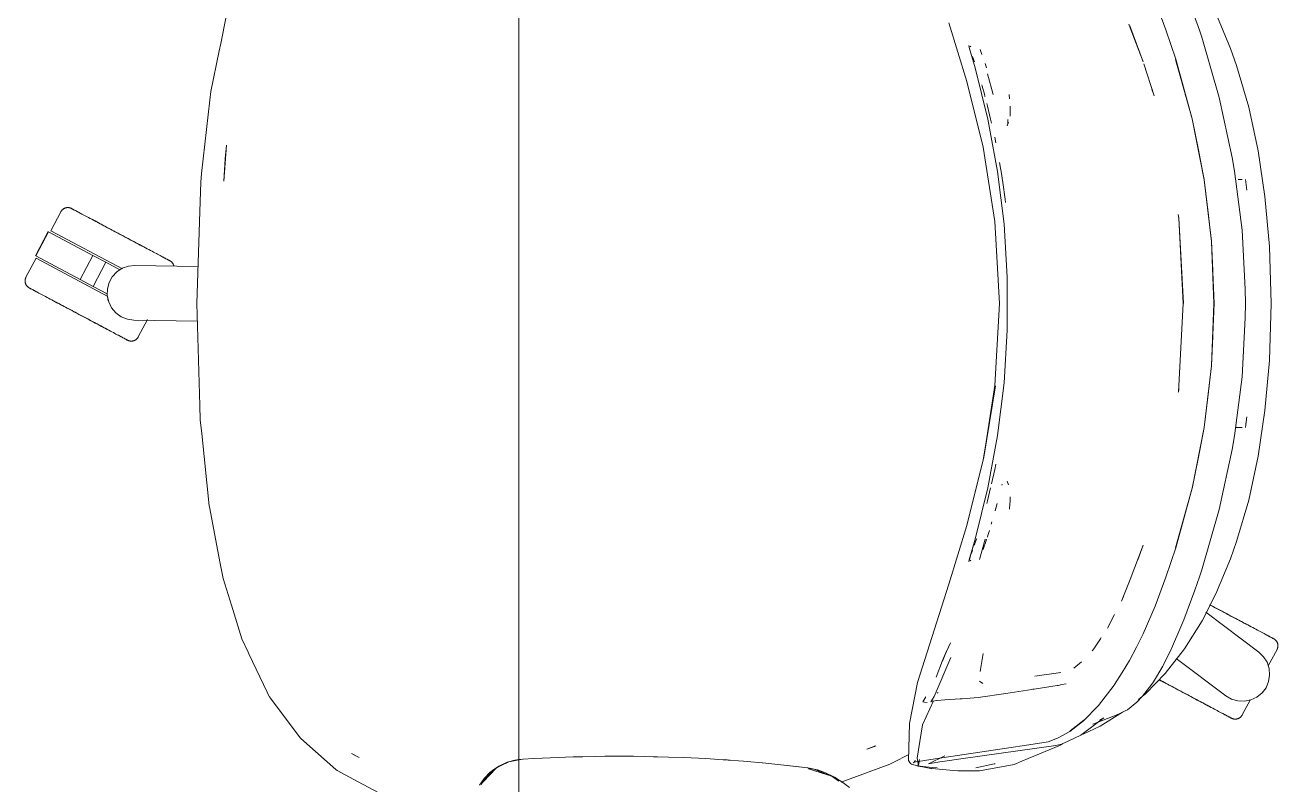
# Model space of a CAD drawing. Header units: millimetres. Extents: x 155927 to 295199, y -4084 to 97293.
# Drawn here: x 223441 to 224081, y 10181 to 10570 of the extents above; entities that cross this region are included whole.
import ezdxf

# ---------------------------------------------------------------- set-up
doc = ezdxf.new("R2010")
doc.units = ezdxf.units.MM
doc.header["$MEASUREMENT"] = 0
doc.layers.add('G-IMPT', color=8, linetype='CONTINUOUS', lineweight=9)
doc.layers.add('I-FURN', color=8, linetype='CONTINUOUS', lineweight=9)

msp = doc.modelspace()

# ---------------------------------------------------------------- linework, layer by layer
at = {"layer": 'G-IMPT'}
for p, q in [((224018.14, 10581.89), (224023.6, 10567.01)), ((223540.53, 10560.12), (223543.4, 10573.94)), ((224038.31, 10573.9), (224040.71, 10566.96)), ((224056.7, 10557.61), (224049.18, 10575.58)), ((223912.71, 10570.7), (223921.89, 10540.72)), ((224005.3, 10568.2), (224004.64, 10569.93)), ((224012.01, 10550.75), (224005.19, 10569.16)), ((224012.01, 10550.75), (224005.3, 10568.2)), ((224028.61, 10552.09), (224023.6, 10567.01)), ((224041.91, 10563.36), (224040.71, 10566.96)), ((223539.77, 10556.44), (223540.53, 10560.12)), ((223922.94, 10559.13), (223922.85, 10558.89)), ((223922.85, 10558.89), (223922.91, 10558.67)), ((224050.85, 10532.53), (224041.91, 10563.36)), ((223539.77, 10556.44), (223535.42, 10535.49)), ((223922.91, 10558.67), (223922.98, 10558.37)), ((223922.98, 10558.37), (223923.05, 10558.1)), ((223926.12, 10547.67), (223923.05, 10558.1)), ((223923.94, 10558.36), (223923.33, 10558.74)), ((223923.94, 10558.36), (223923.73, 10558.5)), ((223924.96, 10552.87), (223924.72, 10553.53)), ((223924.96, 10552.87), (223925.71, 10550.77)), ((223929.25, 10555.42), (223928.64, 10557.08)), ((223929.25, 10555.42), (223929.62, 10554.41)), ((224059.77, 10548.87), (224056.7, 10557.61)), ((223932.67, 10521.35), (223926.12, 10547.67)), ((223931.96, 10547.66), (223931.24, 10549.88)), ((224017.54, 10533.28), (224012.29, 10549.77)), ((224032.34, 10538.84), (224028.57, 10552)), ((224036.99, 10521.59), (224028.57, 10552)), ((224036.99, 10521.59), (224028.61, 10552.09)), ((224059.77, 10548.87), (224065.95, 10527.63)), ((223930.21, 10507.04), (223921.89, 10540.72)), ((223932.41, 10544.57), (223935.34, 10534.11)), ((223535.42, 10535.49), (223534.93, 10531.08)), ((223929.7, 10538.25), (223929.5, 10538.93)), ((223930.82, 10534.25), (223929.7, 10538.25)), ((223930.82, 10534.25), (223931.14, 10533.11)), ((223943.7, 10531.86), (223943.48, 10533.95)), ((224017.54, 10533.28), (224016.47, 10536.72)), ((224032.34, 10538.84), (224036.99, 10521.59)), ((223530.8, 10493.63), (223534.93, 10531.08)), ((223931.14, 10533.11), (223931.18, 10532.93)), ((223932.44, 10528.09), (223932.1, 10529.39)), ((223932.44, 10528.09), (223933.99, 10521.34)), ((223944.1, 10523), (223944.01, 10528.06)), ((223944.01, 10528.06), (223944.09, 10525.79)), ((224050.85, 10532.53), (224057.52, 10501.74)), ((224065.95, 10527.63), (224070.76, 10505.27)), ((223932.67, 10521.35), (223937.6, 10494.69)), ((223934.45, 10519.36), (223933.99, 10521.34)), ((223942.77, 10519), (223942.81, 10521.3)), ((223942.82, 10521.16), (223942.81, 10521.3)), ((223944.1, 10523), (223944.09, 10525.79)), ((224036.99, 10521.59), (224043.17, 10490.47)), ((224036.99, 10521.59), (224040.07, 10506.57)), ((224036.99, 10521.59), (224043.16, 10490.55)), ((223942.56, 10517.95), (223943.24, 10519.9)), ((223942.77, 10519), (223942.56, 10517.95)), ((223542.2, 10489.79), (223543.45, 10508.07)), ((223543.45, 10508.07), (223542.84, 10501.13)), ((223936.65, 10509.32), (223936.11, 10512.13)), ((223542.2, 10489.79), (223542.84, 10501.13)), ((223930.21, 10507.04), (223936.2, 10469.12)), ((224043.17, 10490.47), (224040.07, 10506.57)), ((224058.7, 10494.82), (224057.52, 10501.74)), ((224070.76, 10505.27), (224074.25, 10481.85)), ((223938.57, 10499.21), (223939.13, 10496.31)), ((223939.37, 10494.68), (223939.13, 10496.31)), ((224062.52, 10464.65), (224058.7, 10494.82)), ((223530, 10479.32), (223530.32, 10489.26)), ((223530.8, 10493.63), (223530.32, 10489.26)), ((223937.6, 10494.69), (223940.9, 10467.77)), ((223940.22, 10489.06), (223939.37, 10494.68)), ((223940.22, 10489.06), (223941.52, 10480.53)), ((224046.99, 10458.95), (224043.16, 10490.55)), ((224046.95, 10458.91), (224043.17, 10490.47)), ((224043.17, 10490.47), (224045.11, 10474.99)), ((224060.5, 10490.51), (224062.59, 10490.58)), ((224062.59, 10490.58), (224062.48, 10490.58)), ((224064.35, 10490.55), (224065, 10485.14)), ((223530, 10479.32), (223528.29, 10427.14)), ((223941.52, 10480.53), (223941.7, 10478.87)), ((224074.25, 10481.85), (224076.51, 10456.28)), ((223936.2, 10469.12), (223938.56, 10427.14)), ((224029.95, 10472.41), (224029.99, 10472.17)), ((224030.23, 10470.86), (224029.96, 10472.64)), ((224030.23, 10470.86), (224029.99, 10472.17)), ((224032.55, 10427.14), (224030.23, 10470.86)), ((224032.5, 10427.14), (224030.23, 10470.86)), ((224046.95, 10458.91), (224045.11, 10474.99)), ((223942.55, 10440.7), (223940.9, 10467.77)), ((224064.13, 10434.45), (224062.52, 10464.65)), ((224047.63, 10444.02), (224046.95, 10458.91)), ((224046.95, 10458.91), (224048.09, 10427.14)), ((224046.99, 10458.95), (224048.32, 10427.14)), ((224076.51, 10456.28), (224077.36, 10427.14)), ((224047.63, 10444.02), (224048.09, 10427.14)), ((223942.55, 10440.7), (223942.55, 10413.58)), ((224064.13, 10434.45), (224064.23, 10427.14)), ((223528.29, 10427.14), (223529.91, 10374.97)), ((223936.2, 10385.15), (223938.56, 10427.14)), ((224032.5, 10427.14), (224030, 10381.8)), ((224046.95, 10395.36), (224048.09, 10427.14)), ((224048.32, 10427.14), (224046.99, 10395.32)), ((224047.63, 10410.25), (224048.09, 10427.14)), ((224064.13, 10419.82), (224064.23, 10427.14)), ((224077.36, 10427.14), (224076.51, 10397.99)), ((224064.13, 10419.82), (224062.52, 10389.62)), ((223942.55, 10413.58), (223940.9, 10386.51)), ((224046.95, 10395.36), (224047.63, 10410.25)), ((224046.99, 10395.32), (224043.16, 10363.73)), ((224046.95, 10395.36), (224043.17, 10363.81)), ((224045.11, 10379.28), (224046.95, 10395.36)), ((224076.51, 10397.99), (224074.25, 10372.42)), ((223937.6, 10359.59), (223940.9, 10386.51)), ((224062.52, 10389.62), (224058.7, 10359.45)), ((223930.21, 10347.23), (223936.46, 10384.98)), ((223936.2, 10385.15), (223930.47, 10347.61)), ((223936.46, 10384.98), (223930.47, 10347.61)), ((224029.95, 10381.86), (224029.99, 10382.1)), ((224030.23, 10383.41), (224029.99, 10382.1)), ((224030, 10381.8), (224030.23, 10383.41)), ((223529.91, 10374.97), (223530.13, 10367.71)), ((224045.11, 10379.28), (224043.17, 10363.81)), ((223530.87, 10360.65), (223530.13, 10367.71)), ((224064.35, 10363.72), (224065, 10369.14)), ((224064.43, 10365.37), (224065, 10369.14)), ((224074.25, 10372.42), (224070.76, 10349)), ((223534.69, 10323.65), (223530.87, 10360.65)), ((224043.17, 10363.81), (224036.95, 10332.56)), ((224036.95, 10332.56), (224043.16, 10363.73)), ((224043.17, 10363.81), (224040.07, 10347.7)), ((224059.25, 10363.81), (224060.5, 10363.76)), ((224062.59, 10363.69), (224060.5, 10363.76)), ((224062.59, 10363.69), (224062.48, 10363.69)), ((223932.67, 10332.92), (223937.6, 10359.59)), ((224058.7, 10359.45), (224057.52, 10352.53)), ((224036.99, 10332.68), (224040.07, 10347.7)), ((224057.52, 10352.53), (224050.85, 10321.74)), ((224065.95, 10326.64), (224070.76, 10349)), ((223921.89, 10313.55), (223930.21, 10347.23)), ((223936.15, 10342.33), (223934.44, 10334.91)), ((223936.62, 10344.96), (223936.15, 10342.33)), ((223939.89, 10334.72), (223939.75, 10334.31)), ((223942.56, 10336.32), (223943.24, 10334.37)), ((223942.56, 10336.32), (223942.77, 10335.28)), ((223932.67, 10332.92), (223926.12, 10306.6)), ((223933.99, 10332.93), (223932.44, 10326.18)), ((223944.09, 10328.23), (223944.09, 10327.53)), ((224036.99, 10332.68), (224028.57, 10302.27)), ((224036.99, 10332.68), (224028.61, 10302.18)), ((224032.34, 10315.43), (224036.99, 10332.68)), ((223534.69, 10323.65), (223534.78, 10323.19)), ((223539.64, 10297.81), (223534.78, 10323.19)), ((223932.44, 10326.18), (223932.1, 10324.9)), ((223936.29, 10321.1), (223937.29, 10324.96)), ((223936.29, 10321.1), (223936.68, 10322.63)), ((223943.71, 10322.45), (223943.68, 10321.97)), ((223943.99, 10326.16), (223943.71, 10322.45)), ((223943.99, 10326.16), (223944.09, 10327.53)), ((224059.77, 10305.4), (224065.95, 10326.64)), ((223934.38, 10314.31), (223934.71, 10315.43)), ((224032.34, 10315.43), (224028.57, 10302.27)), ((224041.91, 10290.91), (224050.85, 10321.74)), ((223921.89, 10313.55), (223912.71, 10283.58)), ((223932.6, 10308.52), (223933.39, 10311.02)), ((223926.12, 10306.6), (223922.85, 10295.38)), ((223926.12, 10306.6), (223923.01, 10295.78)), ((223926.12, 10306.6), (223923.06, 10296.07)), ((223925.73, 10303.57), (223926.02, 10304.38)), ((223926.75, 10306.6), (223926.02, 10304.38)), ((223926.75, 10306.6), (223926.9, 10307.06)), ((223931.32, 10306.61), (223928.28, 10296.18)), ((223930.19, 10301.42), (223930.95, 10303.58)), ((223931.21, 10304.3), (223930.95, 10303.58)), ((223931.21, 10304.3), (223931.98, 10306.61)), ((223932.36, 10307.74), (223932.6, 10308.52)), ((224012.01, 10303.52), (224005.3, 10286.07)), ((224012.01, 10303.52), (224009.29, 10296.09)), ((224056.7, 10296.66), (224059.77, 10305.4)), ((223539.64, 10297.81), (223540.35, 10294.15)), ((223924.4, 10299.85), (223924, 10298.78)), ((223924.74, 10300.82), (223924.4, 10299.85)), ((224023.6, 10287.26), (224028.61, 10302.18)), ((224056.7, 10296.66), (224049.18, 10278.69)), ((223541.81, 10286.55), (223540.35, 10294.15)), ((223922.85, 10295.38), (223922.99, 10295.14)), ((223923.06, 10296.07), (223923.01, 10295.78)), ((223923.94, 10295.92), (223923.33, 10295.53)), ((223923.94, 10295.92), (223923.73, 10295.77)), ((224041.91, 10290.91), (224040.71, 10287.31)), ((223546, 10272.94), (223541.81, 10286.55)), ((223912.71, 10283.58), (223896.72, 10233.33)), ((224004.64, 10284.34), (224000.91, 10275.02)), ((224005.3, 10286.07), (224004.64, 10284.34)), ((224023.6, 10287.26), (224018.14, 10272.38)), ((224038.37, 10280.49), (224040.71, 10287.31)), ((224000.91, 10275.02), (224001.91, 10277.26)), ((224038.37, 10280.49), (224032.77, 10265.41)), ((224049.18, 10278.69), (224042.09, 10264.91)), ((223551.32, 10255.67), (223546, 10272.94)), ((224018.14, 10272.38), (224011.97, 10258.16)), ((223993.74, 10261.18), (223997.28, 10268.15)), ((224031.29, 10261.73), (224032.77, 10265.41)), ((224042.09, 10264.91), (224033.12, 10250.62)), ((224008.58, 10251.43), (224011.97, 10258.16)), ((224026.52, 10250.77), (224031.29, 10261.73)), ((223551.32, 10255.67), (223554.51, 10248.9)), ((223910.42, 10246.9), (223913.47, 10253.61)), ((223986.71, 10250.58), (223990.21, 10255.71)), ((223990.21, 10255.71), (223990.6, 10256.29)), ((224008.58, 10251.43), (224005.01, 10244.64)), ((223554.94, 10247.98), (223554.51, 10248.9)), ((223564.21, 10228.34), (223554.94, 10247.98)), ((223905.26, 10226.18), (223913.7, 10246.16)), ((223909.39, 10244.31), (223911.42, 10249.43)), ((223911.42, 10249.42), (223909.39, 10244.31)), ((223909.4, 10244.52), (223911.42, 10249.42)), ((223928.75, 10238.99), (223930.15, 10248.15)), ((223986.71, 10250.58), (223985.96, 10249.47)), ((224022.3, 10242.32), (224026.3, 10250.33)), ((224033.12, 10250.62), (224023.31, 10238.02)), ((224026.52, 10250.77), (224026.3, 10250.33)), ((223909.4, 10244.52), (223906.15, 10236.05)), ((223928.75, 10238.99), (223928.8, 10239.34)), ((223980.44, 10243.94), (223976.53, 10240.6)), ((224001.24, 10238.41), (224005.01, 10244.64)), ((224021.99, 10241.72), (224017.26, 10233.72)), ((224022.3, 10242.32), (224021.99, 10241.72)), ((223892.53, 10212.38), (223896.72, 10233.33)), ((223928.4, 10234.04), (223930.04, 10232.76)), ((223956.59, 10236.66), (223969.94, 10238.44)), ((223970.46, 10232.28), (223968.48, 10231.86)), ((223969.94, 10238.44), (223969.47, 10238.3)), ((223972.63, 10232.74), (223970.46, 10232.28)), ((223997.36, 10232.31), (223997.19, 10232.06)), ((224001.24, 10238.41), (223997.36, 10232.31)), ((224011.68, 10226.3), (224016.4, 10232.43)), ((224013.35, 10227.72), (224023.31, 10238.02)), ((224016.4, 10232.43), (224017.26, 10233.72)), ((223564.21, 10228.34), (223564.63, 10227.63)), ((223565.57, 10226.06), (223564.63, 10227.63)), ((223566.03, 10225.29), (223565.57, 10226.06)), ((223899.3, 10223.51), (223900.89, 10225.97)), ((223900.89, 10225.97), (223899.36, 10223.49)), ((223899.36, 10223.49), (223900.85, 10225.96)), ((223903.5, 10223.51), (223905.26, 10226.18)), ((223906.71, 10227.9), (223907.15, 10228.17)), ((223941.81, 10227.69), (223927.74, 10225.66)), ((223941.81, 10227.69), (223955.17, 10229.81)), ((223955.17, 10229.81), (223955.68, 10229.89)), ((223956.29, 10229.98), (223955.68, 10229.89)), ((223956.29, 10229.98), (223968.01, 10231.79)), ((223968.01, 10231.79), (223968.48, 10231.86)), ((223989.17, 10221.62), (223997.19, 10232.06)), ((224008.79, 10223.28), (224011.68, 10226.3)), ((224013.35, 10227.72), (224009.68, 10224.72)), ((223566.03, 10225.29), (223580.6, 10205.79)), ((223899.16, 10211.68), (223904.77, 10224.03)), ((223899.3, 10223.51), (223899.36, 10223.49)), ((223900.23, 10223.21), (223899.36, 10223.49)), ((223901.59, 10223.04), (223900.23, 10223.21)), ((223904.22, 10223.8), (223903.5, 10223.51)), ((223904.22, 10223.8), (223904.24, 10223.8)), ((223906.62, 10224.1), (223904.24, 10223.8)), ((223906.62, 10224.1), (223906.7, 10224.1)), ((223910.57, 10224.4), (223906.7, 10224.1)), ((223918.43, 10224.96), (223910.57, 10224.4)), ((223919.42, 10225.03), (223918.43, 10224.96)), ((223927.66, 10225.65), (223919.42, 10225.03)), ((223927.66, 10225.65), (223927.74, 10225.66)), ((223989.17, 10221.62), (223981.43, 10213.72)), ((224003.92, 10219.42), (224002.79, 10218.8)), ((224003.92, 10219.42), (224008.79, 10223.28)), ((223974.47, 10208.3), (223981.43, 10213.72)), ((223981.64, 10214.03), (223974.69, 10208.63)), ((223981.64, 10214.03), (223978.07, 10211.22)), ((223991.87, 10215.28), (223980.17, 10206.34)), ((223986.22, 10212.05), (223998.12, 10216.56)), ((223991.87, 10215.28), (223989.84, 10214.12)), ((223989.98, 10210.99), (224001.43, 10218.11)), ((224000.35, 10217.63), (223998.12, 10216.56)), ((224002.79, 10218.8), (224000.35, 10217.63)), ((223892.53, 10212.38), (223892.14, 10193.39)), ((223899.16, 10211.68), (223896.44, 10194.63)), ((223974.47, 10208.3), (223968.63, 10205.01)), ((223974.69, 10208.63), (223978.07, 10211.22)), ((223981.35, 10207.01), (223989.98, 10210.99)), ((223580.6, 10205.79), (223581.33, 10204.82)), ((223584.59, 10201.95), (223581.33, 10204.82)), ((223584.59, 10201.95), (223599.37, 10188.93)), ((223875.27, 10200.92), (223870.8, 10199.29)), ((223870.8, 10199.29), (223874.68, 10200.66)), ((223875.27, 10200.92), (223874.68, 10200.66)), ((223920.07, 10194.41), (223967.29, 10201.09)), ((223939.98, 10199.35), (223955.75, 10201.75)), ((223969.72, 10201.25), (223953.27, 10194.45)), ((223963.42, 10203.05), (223955.75, 10201.75)), ((223963.42, 10203.05), (223968.21, 10204.8)), ((223967.29, 10201.09), (223970.28, 10201.73)), ((223968.63, 10205.01), (223968.21, 10204.8)), ((223970.89, 10202.02), (223969.72, 10201.25)), ((223973.65, 10203.3), (223970.28, 10201.73)), ((223973.65, 10203.3), (223980.17, 10206.34)), ((223607.34, 10196.96), (223611.23, 10195)), ((223607.34, 10196.96), (223609.64, 10195.78)), ((223609.64, 10195.78), (223611.23, 10195)), ((223692.83, 10193.91), (223690.9, 10193.67)), ((223692.83, 10193.74), (223695.13, 10194.17)), ((223694.91, 10194.17), (223692.83, 10193.91)), ((223700.57, 10194.45), (223694.91, 10194.17)), ((223700.57, 10194.45), (223713.13, 10195.07)), ((223716.68, 10195.19), (223713.13, 10195.07)), ((223732.35, 10195.57), (223716.68, 10195.19)), ((223720.72, 10195.28), (223723.4, 10195.39)), ((223725.62, 10195.39), (223723.4, 10195.39)), ((223732.35, 10195.57), (223736.86, 10195.62)), ((223736.86, 10195.62), (223751.57, 10195.61)), ((223757.04, 10195.54), (223751.57, 10195.61)), ((223757.04, 10195.54), (223769.35, 10195.25)), ((223763.82, 10195.41), (223761.74, 10195.41)), ((223777.23, 10194.95), (223769.35, 10195.25)), ((223777.23, 10194.95), (223788.54, 10194.41)), ((223797.41, 10193.85), (223788.54, 10194.41)), ((223797.41, 10193.85), (223807.69, 10193.12)), ((223799.45, 10193.72), (223797.55, 10193.81)), ((223892.21, 10196.58), (223884.3, 10192.44)), ((223897.13, 10191.05), (223896.44, 10194.63)), ((223897.62, 10193.92), (223896.89, 10190.64)), ((223897.62, 10193.92), (223897.13, 10191.05)), ((223901.26, 10193.69), (223909.11, 10194.8)), ((223902.23, 10191.78), (223910.63, 10195.77)), ((223909.11, 10194.8), (223939.98, 10199.35)), ((223920.07, 10194.41), (223909.41, 10192.97)), ((223953.27, 10194.45), (223949.91, 10193.06)), ((223599.37, 10188.93), (223600.04, 10188.35)), ((223610.47, 10182.76), (223600.04, 10188.35)), ((223674.39, 10182.2), (223681.29, 10189.59)), ((223675.58, 10184.29), (223681.29, 10189.59)), ((223678.08, 10187.28), (223679.4, 10188.41)), ((223681.29, 10189.59), (223678.88, 10187.36)), ((223682.62, 10190.62), (223679.4, 10188.41)), ((223683.53, 10190.7), (223681.29, 10189.59)), ((223682.62, 10190.62), (223686.95, 10192.6)), ((223683.53, 10190.7), (223687.79, 10192.8)), ((223690.9, 10193.67), (223686.95, 10192.6)), ((223687.79, 10192.8), (223692.83, 10193.74)), ((223799.45, 10193.72), (223800.87, 10193.58)), ((223819.09, 10192.14), (223807.69, 10193.12)), ((223840.53, 10189.79), (223817.57, 10192.24)), ((223817.57, 10192.24), (223837.71, 10190.12)), ((223840.53, 10189.79), (223819.09, 10192.14)), ((223840.53, 10189.79), (223837.71, 10190.12)), ((223840.53, 10189.79), (223845.49, 10188.63)), ((223840.6, 10189.57), (223843.66, 10188.99)), ((223852.88, 10185.39), (223841.03, 10189.2)), ((223850.17, 10186.29), (223841.03, 10189.2)), ((223843.66, 10188.99), (223851.84, 10185.79)), ((223849.62, 10187.18), (223845.49, 10188.63)), ((223857.63, 10182.38), (223876.57, 10189.33)), ((223876.57, 10189.33), (223882.54, 10191.52)), ((223884.3, 10192.44), (223882.54, 10191.52)), ((223892.14, 10193.39), (223892.75, 10192.36)), ((223892.62, 10192.98), (223892.75, 10192.36)), ((223892.62, 10192.98), (223892.73, 10192.43)), ((223892.75, 10192.36), (223892.73, 10192.43)), ((223893.12, 10191.86), (223892.75, 10192.36)), ((223893.66, 10191.54), (223893.12, 10191.86)), ((223893.66, 10191.54), (223895.52, 10190.99)), ((223895.61, 10192.75), (223894.51, 10192.19)), ((223895.01, 10192.58), (223894.51, 10192.19)), ((223894.99, 10192.58), (223901.26, 10193.69)), ((223895.61, 10192.75), (223894.99, 10192.58)), ((223895.01, 10192.58), (223895.33, 10193.12)), ((223895.41, 10193.62), (223895.33, 10193.12)), ((223898.8, 10190.46), (223895.52, 10190.99)), ((223899.21, 10190.2), (223896.89, 10190.64)), ((223898.8, 10190.46), (223899.42, 10190.38)), ((223903.46, 10189.39), (223899.21, 10190.2)), ((223899.42, 10190.38), (223904.1, 10189.86)), ((223902.23, 10191.78), (223903.09, 10191.92)), ((223908.11, 10192.76), (223903.09, 10191.92)), ((223903.93, 10189.34), (223903.46, 10189.39)), ((223903.93, 10189.34), (223913.26, 10188.54)), ((223904.1, 10189.86), (223906.69, 10189.65)), ((223908.11, 10192.76), (223909.41, 10192.97)), ((223913.26, 10188.54), (223917.21, 10188.2)), ((223921.38, 10188.2), (223917.21, 10188.2)), ((223928.35, 10188.23), (223921.38, 10188.2)), ((223926.49, 10189.64), (223935.79, 10191.68)), ((223928.35, 10188.23), (223946.05, 10191.46)), ((223935.79, 10191.68), (223936.37, 10191.83)), ((223946.05, 10191.46), (223949.91, 10193.06)), ((223621.71, 10176.75), (223610.47, 10182.76)), ((223675.21, 10184.23), (223672.77, 10180.78)), ((223673.7, 10181.13), (223675.58, 10184.29)), ((223674.39, 10182.2), (223675.67, 10183.67)), ((223678.08, 10187.28), (223675.21, 10184.23)), ((223675.8, 10183.82), (223678.88, 10187.36)), ((223854.2, 10184.99), (223849.62, 10187.18)), ((223852.88, 10185.39), (223850.17, 10186.29)), ((223852.17, 10185.66), (223852.88, 10185.39)), ((223852.88, 10185.39), (223856.46, 10182.96)), ((223854.2, 10184.99), (223858.53, 10182.26)), ((223861.84, 10179.64), (223858.53, 10182.26))]:
    msp.add_line(p, q, dxfattribs=at)
at = {"layer": 'I-FURN'}
for p, q in [((223692.83, 9382.71), (223692.83, 10982.71)), ((223692.83, 10982.71), (223692.83, 9382.71)), ((223460.12, 10475.49), (223460.25, 10475.58)), ((223460.25, 10475.58), (223460.39, 10475.67)), ((223460.39, 10475.67), (223460.53, 10475.74)), ((223460.53, 10475.74), (223460.68, 10475.81)), ((223460.68, 10475.81), (223460.82, 10475.88)), ((223460.82, 10475.88), (223460.97, 10475.94)), ((223460.97, 10475.94), (223461.12, 10475.99)), ((223461.12, 10475.99), (223461.28, 10476.04)), ((223461.28, 10476.04), (223461.43, 10476.08)), ((223461.43, 10476.08), (223461.59, 10476.12)), ((223461.59, 10476.12), (223461.75, 10476.15)), ((223461.75, 10476.15), (223461.91, 10476.17)), ((223461.91, 10476.17), (223462.07, 10476.19)), ((223462.07, 10476.19), (223462.23, 10476.2)), ((223462.23, 10476.2), (223462.39, 10476.2)), ((223462.39, 10476.2), (223462.55, 10476.2)), ((223462.55, 10476.2), (223462.71, 10476.19)), ((223462.71, 10476.19), (223462.87, 10476.17)), ((223462.87, 10476.17), (223463.03, 10476.15)), ((223463.03, 10476.15), (223463.19, 10476.12)), ((223463.19, 10476.12), (223463.35, 10476.09)), ((223463.35, 10476.09), (223463.51, 10476.05)), ((223463.51, 10476.05), (223463.66, 10476)), ((223463.66, 10476), (223463.81, 10475.95)), ((223463.81, 10475.95), (223463.96, 10475.89)), ((223463.96, 10475.89), (223464.11, 10475.82)), ((223464.11, 10475.82), (223464.25, 10475.75)), ((223464.25, 10475.75), (223464.29, 10475.73)), ((223464.29, 10475.73), (223464.31, 10475.72)), ((223464.3, 10475.73), (223464.29, 10475.73)), ((223464.34, 10475.7), (223464.3, 10475.73)), ((223464.31, 10475.72), (223464.37, 10475.69)), ((223464.42, 10475.66), (223464.34, 10475.7)), ((223464.37, 10475.69), (223464.47, 10475.63)), ((223464.54, 10475.6), (223464.42, 10475.66)), ((223464.47, 10475.63), (223464.61, 10475.56)), ((223464.71, 10475.51), (223464.54, 10475.6)), ((223464.61, 10475.56), (223464.79, 10475.46)), ((223464.91, 10475.4), (223464.71, 10475.51)), ((223458.84, 10474.06), (223453.69, 10464.38)), ((223458.84, 10474.06), (223458.92, 10474.2)), ((223458.92, 10474.2), (223459, 10474.34)), ((223459, 10474.34), (223459.09, 10474.48)), ((223459.09, 10474.48), (223459.19, 10474.61)), ((223459.19, 10474.61), (223459.29, 10474.73)), ((223459.29, 10474.73), (223459.39, 10474.86)), ((223459.39, 10474.86), (223459.5, 10474.97)), ((223459.5, 10474.97), (223459.62, 10475.09)), ((223459.62, 10475.09), (223459.74, 10475.2)), ((223459.74, 10475.2), (223459.86, 10475.3)), ((223459.86, 10475.3), (223459.99, 10475.4)), ((223459.99, 10475.4), (223460.12, 10475.49)), ((223464.79, 10475.46), (223465.01, 10475.35)), ((223465.15, 10475.28), (223464.91, 10475.4)), ((223465.01, 10475.35), (223465.27, 10475.21)), ((223465.43, 10475.13), (223465.15, 10475.28)), ((223465.27, 10475.21), (223465.57, 10475.05)), ((223465.74, 10474.96), (223465.43, 10475.13)), ((223465.57, 10475.05), (223465.9, 10474.87)), ((223466.1, 10474.77), (223465.74, 10474.96)), ((223465.9, 10474.87), (223466.28, 10474.68)), ((223466.49, 10474.56), (223466.1, 10474.77)), ((223466.28, 10474.68), (223466.69, 10474.46)), ((223466.92, 10474.33), (223466.49, 10474.56)), ((223466.69, 10474.46), (223467.13, 10474.22)), ((223467.39, 10474.08), (223466.92, 10474.33)), ((223467.13, 10474.22), (223467.61, 10473.96)), ((223467.89, 10473.82), (223467.39, 10474.08)), ((223467.61, 10473.96), (223468.13, 10473.69)), ((223468.43, 10473.53), (223467.89, 10473.82)), ((223468.13, 10473.69), (223468.68, 10473.4)), ((223468.99, 10473.23), (223468.43, 10473.53)), ((223468.68, 10473.4), (223469.27, 10473.09)), ((223469.6, 10472.91), (223468.99, 10473.23)), ((223470.23, 10472.57), (223469.6, 10472.91)), ((223470.89, 10472.22), (223470.23, 10472.57)), ((223471.59, 10471.85), (223470.89, 10472.22)), ((223472.31, 10471.47), (223471.59, 10471.85)), ((223473.06, 10471.07), (223472.31, 10471.47)), ((223473.84, 10470.66), (223473.06, 10471.07)), ((223474.64, 10470.23), (223473.84, 10470.66)), ((223475.46, 10469.79), (223474.64, 10470.23)), ((223475.01, 10470.03), (223475.85, 10469.59)), ((223476.31, 10469.34), (223475.46, 10469.79)), ((223475.85, 10469.59), (223476.7, 10469.13)), ((223477.18, 10468.88), (223476.31, 10469.34)), ((223476.7, 10469.13), (223477.58, 10468.66)), ((223452.4, 10463.93), (223445.83, 10451.57)), ((223446, 10451.48), (223452.57, 10463.84)), ((223452.57, 10463.84), (223475.28, 10451.77)), ((223490.44, 10444.84), (223453.69, 10464.38)), ((223478.06, 10468.41), (223477.18, 10468.88)), ((223477.58, 10468.66), (223478.48, 10468.19)), ((223478.97, 10467.93), (223478.06, 10468.41)), ((223478.48, 10468.19), (223479.39, 10467.7)), ((223479.89, 10467.44), (223478.97, 10467.93)), ((223479.39, 10467.7), (223480.32, 10467.21)), ((223480.83, 10466.94), (223479.89, 10467.44)), ((223480.32, 10467.21), (223481.27, 10466.71)), ((223481.78, 10466.43), (223480.83, 10466.94)), ((223481.27, 10466.71), (223482.22, 10466.2)), ((223482.74, 10465.92), (223481.78, 10466.43)), ((223482.22, 10466.2), (223483.19, 10465.68)), ((223483.72, 10465.4), (223482.74, 10465.92)), ((223483.19, 10465.68), (223484.17, 10465.16)), ((223484.7, 10464.88), (223483.72, 10465.4)), ((223484.17, 10465.16), (223485.16, 10464.64)), ((223485.69, 10464.35), (223484.7, 10464.88)), ((223485.16, 10464.64), (223486.15, 10464.11)), ((223486.69, 10463.82), (223485.69, 10464.35)), ((223486.15, 10464.11), (223487.15, 10463.58)), ((223487.69, 10463.29), (223486.69, 10463.82)), ((223487.15, 10463.58), (223488.15, 10463.04)), ((223488.7, 10462.75), (223487.69, 10463.29)), ((223488.15, 10463.04), (223489.16, 10462.51)), ((223489.7, 10462.22), (223488.7, 10462.75)), ((223489.16, 10462.51), (223490.16, 10461.97)), ((223490.71, 10461.69), (223489.7, 10462.22)), ((223490.16, 10461.97), (223491.17, 10461.44)), ((223491.71, 10461.15), (223490.71, 10461.69)), ((223491.17, 10461.44), (223492.17, 10460.91)), ((223492.71, 10460.62), (223491.71, 10461.15)), ((223492.17, 10460.91), (223493.17, 10460.38)), ((223493.7, 10460.09), (223492.71, 10460.62)), ((223493.17, 10460.38), (223494.16, 10459.85)), ((223494.69, 10459.57), (223493.7, 10460.09)), ((223494.16, 10459.85), (223495.14, 10459.33)), ((223495.67, 10459.05), (223494.69, 10459.57)), ((223495.14, 10459.33), (223496.12, 10458.81)), ((223496.64, 10458.53), (223495.67, 10459.05)), ((223496.12, 10458.81), (223497.08, 10458.3)), ((223497.59, 10458.02), (223496.64, 10458.53)), ((223497.08, 10458.3), (223498.03, 10457.79)), ((223498.54, 10457.52), (223497.59, 10458.02)), ((223498.03, 10457.79), (223498.97, 10457.29)), ((223499.47, 10457.03), (223498.54, 10457.52)), ((223498.97, 10457.29), (223499.89, 10456.8)), ((223500.38, 10456.54), (223499.47, 10457.03)), ((223499.89, 10456.8), (223500.8, 10456.32)), ((223501.28, 10456.06), (223500.38, 10456.54)), ((223446.18, 10450.25), (223441.03, 10440.57)), ((223468.7, 10439.41), (223446, 10451.48)), ((223482.9, 10430.73), (223446.18, 10450.25)), ((223468.7, 10439.41), (223475.28, 10451.77)), ((223475.28, 10451.77), (223481.92, 10448.24)), ((223502.15, 10455.6), (223501.28, 10456.06)), ((223503.01, 10455.14), (223502.15, 10455.6)), ((223503.85, 10454.7), (223503.01, 10455.14)), ((223504.66, 10454.27), (223503.85, 10454.7)), ((223505.45, 10453.85), (223504.66, 10454.27)), ((223506.21, 10453.44), (223505.45, 10453.85)), ((223506.94, 10453.05), (223506.21, 10453.44)), ((223507.65, 10452.68), (223506.94, 10453.05)), ((223508.33, 10452.32), (223507.65, 10452.68)), ((223508.98, 10451.97), (223508.33, 10452.32)), ((223509.59, 10451.64), (223508.98, 10451.97)), ((223510.18, 10451.33), (223509.59, 10451.64)), ((223509.86, 10451.5), (223510.43, 10451.2)), ((223510.73, 10451.04), (223510.18, 10451.33)), ((223510.43, 10451.2), (223510.97, 10450.91)), ((223511.24, 10450.77), (223510.73, 10451.04)), ((223510.97, 10450.91), (223511.47, 10450.65)), ((223511.73, 10450.51), (223511.24, 10450.77)), ((223511.47, 10450.65), (223511.94, 10450.4)), ((223512.17, 10450.27), (223511.73, 10450.51)), ((223511.94, 10450.4), (223512.37, 10450.17)), ((223512.58, 10450.05), (223512.17, 10450.27)), ((223512.37, 10450.17), (223512.76, 10449.96)), ((223512.96, 10449.86), (223512.58, 10450.05)), ((223512.76, 10449.96), (223513.11, 10449.77)), ((223475.35, 10435.88), (223481.92, 10448.24)), ((223481.92, 10448.24), (223489.06, 10444.44)), ((223487.38, 10443.3), (223490.19, 10445.17)), ((223490.19, 10445.17), (223493.37, 10446.31)), ((223493.37, 10446.31), (223496.72, 10446.66)), ((223496.72, 10446.66), (223528.91, 10446.09)), ((223513.29, 10449.68), (223512.96, 10449.86)), ((223513.11, 10449.77), (223513.43, 10449.6)), ((223513.59, 10449.52), (223513.29, 10449.68)), ((223513.43, 10449.6), (223513.71, 10449.45)), ((223513.85, 10449.38), (223513.59, 10449.52)), ((223513.71, 10449.45), (223513.95, 10449.33)), ((223514.07, 10449.27), (223513.85, 10449.38)), ((223513.95, 10449.33), (223514.15, 10449.22)), ((223514.25, 10449.17), (223514.07, 10449.27)), ((223514.15, 10449.22), (223514.32, 10449.13)), ((223514.39, 10449.1), (223514.25, 10449.17)), ((223514.32, 10449.13), (223514.44, 10449.07)), ((223514.49, 10449.04), (223514.39, 10449.1)), ((223514.44, 10449.07), (223514.52, 10449.02)), ((223514.55, 10449.01), (223514.49, 10449.04)), ((223514.52, 10449.02), (223514.56, 10449)), ((223514.57, 10449), (223514.55, 10449.01)), ((223514.56, 10449), (223514.57, 10449)), ((223514.57, 10449), (223514.71, 10448.92)), ((223514.71, 10448.92), (223514.85, 10448.84)), ((223514.85, 10448.84), (223514.98, 10448.75)), ((223514.98, 10448.75), (223515.11, 10448.65)), ((223515.11, 10448.65), (223515.24, 10448.55)), ((223515.24, 10448.55), (223515.36, 10448.45)), ((223515.36, 10448.45), (223515.48, 10448.34)), ((223515.48, 10448.34), (223515.59, 10448.22)), ((223515.59, 10448.22), (223515.7, 10448.1)), ((223515.7, 10448.1), (223515.8, 10447.98)), ((223515.8, 10447.98), (223515.9, 10447.85)), ((223515.9, 10447.85), (223516, 10447.72)), ((223516, 10447.72), (223516.08, 10447.59)), ((223516.08, 10447.59), (223516.17, 10447.45)), ((223516.17, 10447.45), (223516.25, 10447.31)), ((223516.25, 10447.31), (223516.32, 10447.16)), ((223516.32, 10447.16), (223516.38, 10447.02)), ((223516.38, 10447.02), (223516.44, 10446.87)), ((223516.44, 10446.87), (223516.5, 10446.72)), ((223516.5, 10446.72), (223516.55, 10446.56)), ((223516.55, 10446.56), (223516.59, 10446.41)), ((223516.59, 10446.41), (223516.62, 10446.25)), ((223440.56, 10438.83), (223440.57, 10438.99)), ((223440.56, 10438.66), (223440.56, 10438.83)), ((223440.56, 10438.5), (223440.56, 10438.66)), ((223440.57, 10438.34), (223440.56, 10438.5)), ((223440.57, 10438.99), (223440.59, 10439.15)), ((223440.59, 10438.18), (223440.57, 10438.34)), ((223440.59, 10439.15), (223440.61, 10439.31)), ((223440.61, 10438.02), (223440.59, 10438.18)), ((223440.61, 10439.31), (223440.64, 10439.47)), ((223440.64, 10437.86), (223440.61, 10438.02)), ((223440.64, 10439.47), (223440.67, 10439.62)), ((223440.68, 10437.71), (223440.64, 10437.86)), ((223440.67, 10439.62), (223440.71, 10439.78)), ((223440.72, 10437.55), (223440.68, 10437.71)), ((223440.71, 10439.78), (223440.76, 10439.93)), ((223440.77, 10437.4), (223440.72, 10437.55)), ((223440.76, 10439.93), (223440.81, 10440.09)), ((223440.82, 10437.25), (223440.77, 10437.4)), ((223440.81, 10440.09), (223440.87, 10440.23)), ((223440.88, 10437.1), (223440.82, 10437.25)), ((223440.87, 10440.23), (223440.94, 10440.38)), ((223440.95, 10436.95), (223440.88, 10437.1)), ((223440.94, 10440.38), (223441.01, 10440.53)), ((223441.01, 10440.53), (223441.03, 10440.57)), ((223475.35, 10435.88), (223468.7, 10439.41)), ((223482.62, 10434.59), (223483.48, 10437.85)), ((223483.48, 10437.85), (223485.1, 10440.81)), ((223485.1, 10440.81), (223487.38, 10443.3)), ((223441.02, 10436.8), (223440.95, 10436.95)), ((223441.1, 10436.66), (223441.02, 10436.8)), ((223441.18, 10436.53), (223441.1, 10436.66)), ((223441.27, 10436.39), (223441.18, 10436.53)), ((223441.36, 10436.26), (223441.27, 10436.39)), ((223441.46, 10436.13), (223441.36, 10436.26)), ((223441.56, 10436.01), (223441.46, 10436.13)), ((223441.67, 10435.89), (223441.56, 10436.01)), ((223441.79, 10435.78), (223441.67, 10435.89)), ((223441.9, 10435.67), (223441.79, 10435.78)), ((223442.03, 10435.56), (223441.9, 10435.67)), ((223442.15, 10435.46), (223442.03, 10435.56)), ((223442.28, 10435.37), (223442.15, 10435.46)), ((223442.42, 10435.28), (223442.28, 10435.37)), ((223442.56, 10435.19), (223442.42, 10435.28)), ((223442.7, 10435.11), (223442.56, 10435.19)), ((223442.74, 10435.09), (223442.7, 10435.11)), ((223442.7, 10435.11), (223442.7, 10435.11)), ((223442.7, 10435.11), (223442.72, 10435.1)), ((223442.72, 10435.1), (223442.78, 10435.07)), ((223442.83, 10435.05), (223442.74, 10435.09)), ((223442.78, 10435.07), (223442.88, 10435.02)), ((223442.95, 10434.98), (223442.83, 10435.05)), ((223442.88, 10435.02), (223443.02, 10434.94)), ((223443.11, 10434.89), (223442.95, 10434.98)), ((223443.02, 10434.94), (223443.2, 10434.85)), ((223443.31, 10434.79), (223443.11, 10434.89)), ((223443.2, 10434.85), (223443.42, 10434.73)), ((223443.55, 10434.66), (223443.31, 10434.79)), ((223443.42, 10434.73), (223443.68, 10434.59)), ((223443.83, 10434.51), (223443.55, 10434.66)), ((223443.68, 10434.59), (223443.97, 10434.44)), ((223444.15, 10434.34), (223443.83, 10434.51)), ((223443.97, 10434.44), (223444.31, 10434.26)), ((223444.5, 10434.15), (223444.15, 10434.34)), ((223444.31, 10434.26), (223444.68, 10434.06)), ((223444.9, 10433.94), (223444.5, 10434.15)), ((223444.68, 10434.06), (223445.09, 10433.84)), ((223445.33, 10433.72), (223444.9, 10433.94)), ((223445.09, 10433.84), (223445.54, 10433.6)), ((223445.79, 10433.47), (223445.33, 10433.72)), ((223445.54, 10433.6), (223446.02, 10433.35)), ((223446.29, 10433.2), (223445.79, 10433.47)), ((223446.02, 10433.35), (223446.54, 10433.07)), ((223446.83, 10432.92), (223446.29, 10433.2)), ((223446.54, 10433.07), (223447.09, 10432.78)), ((223447.4, 10432.61), (223446.83, 10432.92)), ((223447.09, 10432.78), (223447.67, 10432.47)), ((223447.67, 10432.47), (223448.29, 10432.14)), ((223448.29, 10432.14), (223448.94, 10431.8)), ((223448.94, 10431.8), (223449.61, 10431.44)), ((223449.61, 10431.44), (223450.32, 10431.06)), ((223450.32, 10431.06), (223451.06, 10430.67)), ((223482.49, 10432.08), (223475.35, 10435.88)), ((223482.56, 10431.22), (223482.62, 10434.59)), ((223483.31, 10427.93), (223482.56, 10431.22)), ((223451.06, 10430.67), (223451.82, 10430.27)), ((223451.82, 10430.27), (223452.61, 10429.85)), ((223452.61, 10429.85), (223453.42, 10429.41)), ((223453.42, 10429.41), (223454.25, 10428.97)), ((223454.25, 10428.97), (223455.11, 10428.52)), ((223455.11, 10428.52), (223455.99, 10428.05)), ((223455.99, 10428.05), (223456.88, 10427.57)), ((223457.37, 10427.31), (223456.47, 10427.79)), ((223456.88, 10427.57), (223457.8, 10427.09)), ((223458.3, 10426.82), (223457.37, 10427.31)), ((223457.8, 10427.09), (223458.73, 10426.59)), ((223459.23, 10426.32), (223458.3, 10426.82)), ((223458.73, 10426.59), (223459.67, 10426.09)), ((223460.18, 10425.82), (223459.23, 10426.32)), ((223459.67, 10426.09), (223460.63, 10425.58)), ((223461.15, 10425.3), (223460.18, 10425.82)), ((223460.63, 10425.58), (223461.6, 10425.07)), ((223462.12, 10424.79), (223461.15, 10425.3)), ((223461.6, 10425.07), (223462.57, 10424.55)), ((223463.11, 10424.26), (223462.12, 10424.79)), ((223462.57, 10424.55), (223463.56, 10424.02)), ((223484.82, 10424.92), (223483.31, 10427.93)), ((223487.02, 10422.35), (223484.82, 10424.92)), ((223464.1, 10423.74), (223463.11, 10424.26)), ((223463.56, 10424.02), (223464.56, 10423.49)), ((223465.09, 10423.21), (223464.1, 10423.74)), ((223464.56, 10423.49), (223465.55, 10422.96)), ((223466.1, 10422.67), (223465.09, 10423.21)), ((223465.55, 10422.96), (223466.56, 10422.43)), ((223467.1, 10422.14), (223466.1, 10422.67)), ((223466.56, 10422.43), (223467.56, 10421.89)), ((223468.11, 10421.6), (223467.1, 10422.14)), ((223467.56, 10421.89), (223468.57, 10421.36)), ((223469.11, 10421.07), (223468.11, 10421.6)), ((223468.57, 10421.36), (223469.57, 10420.82)), ((223470.11, 10420.54), (223469.11, 10421.07)), ((223469.57, 10420.82), (223470.57, 10420.29)), ((223471.11, 10420.01), (223470.11, 10420.54)), ((223470.57, 10420.29), (223471.57, 10419.76)), ((223472.11, 10419.48), (223471.11, 10420.01)), ((223471.57, 10419.76), (223472.56, 10419.24)), ((223473.09, 10418.95), (223472.11, 10419.48)), ((223472.56, 10419.24), (223473.55, 10418.71)), ((223474.07, 10418.43), (223473.09, 10418.95)), ((223473.55, 10418.71), (223474.52, 10418.19)), ((223475.04, 10417.92), (223474.07, 10418.43)), ((223474.52, 10418.19), (223475.48, 10417.68)), ((223476, 10417.41), (223475.04, 10417.92)), ((223489.76, 10420.39), (223487.02, 10422.35)), ((223492.89, 10419.14), (223489.76, 10420.39)), ((223496.23, 10418.67), (223492.89, 10419.14)), ((223528.57, 10418.11), (223496.23, 10418.67)), ((223498.42, 10410.05), (223503.12, 10418.89)), ((223475.48, 10417.68), (223476.43, 10417.18)), ((223476.94, 10416.91), (223476, 10417.41)), ((223476.43, 10417.18), (223477.37, 10416.68)), ((223477.87, 10416.41), (223476.94, 10416.91)), ((223477.37, 10416.68), (223478.29, 10416.19)), ((223478.79, 10415.93), (223477.87, 10416.41)), ((223478.29, 10416.19), (223479.2, 10415.71)), ((223479.68, 10415.45), (223478.79, 10415.93)), ((223479.2, 10415.71), (223480.09, 10415.23)), ((223480.56, 10414.98), (223479.68, 10415.45)), ((223480.09, 10415.23), (223480.96, 10414.77)), ((223481.42, 10414.53), (223480.56, 10414.98)), ((223480.96, 10414.77), (223481.8, 10414.32)), ((223482.25, 10414.08), (223481.42, 10414.53)), ((223481.8, 10414.32), (223482.63, 10413.88)), ((223482.63, 10413.88), (223483.43, 10413.46)), ((223483.43, 10413.46), (223484.2, 10413.04)), ((223484.2, 10413.04), (223484.95, 10412.65)), ((223484.95, 10412.65), (223485.68, 10412.26)), ((223485.68, 10412.26), (223486.37, 10411.89)), ((223486.37, 10411.89), (223487.03, 10411.54)), ((223487.03, 10411.54), (223487.67, 10411.2)), ((223487.67, 10411.2), (223488.27, 10410.88)), ((223488.58, 10410.72), (223488, 10411.03)), ((223488.27, 10410.88), (223488.84, 10410.58)), ((223489.13, 10410.42), (223488.58, 10410.72)), ((223488.84, 10410.58), (223489.37, 10410.3)), ((223489.65, 10410.15), (223489.13, 10410.42)), ((223489.37, 10410.3), (223489.87, 10410.03)), ((223490.13, 10409.89), (223489.65, 10410.15)), ((223489.87, 10410.03), (223490.34, 10409.78)), ((223490.58, 10409.66), (223490.13, 10409.89)), ((223490.34, 10409.78), (223490.77, 10409.55)), ((223490.99, 10409.44), (223490.58, 10409.66)), ((223490.77, 10409.55), (223491.16, 10409.34)), ((223491.36, 10409.24), (223490.99, 10409.44)), ((223491.16, 10409.34), (223491.52, 10409.16)), ((223491.7, 10409.06), (223491.36, 10409.24)), ((223491.52, 10409.16), (223491.84, 10408.99)), ((223491.99, 10408.9), (223491.7, 10409.06)), ((223491.84, 10408.99), (223492.12, 10408.84)), ((223492.25, 10408.77), (223491.99, 10408.9)), ((223492.12, 10408.84), (223492.36, 10408.71)), ((223492.47, 10408.65), (223492.25, 10408.77)), ((223492.36, 10408.71), (223492.56, 10408.6)), ((223492.65, 10408.55), (223492.47, 10408.65)), ((223492.56, 10408.6), (223492.72, 10408.52)), ((223492.79, 10408.48), (223492.65, 10408.55)), ((223492.72, 10408.52), (223492.84, 10408.45)), ((223492.89, 10408.43), (223492.79, 10408.48)), ((223492.84, 10408.45), (223492.92, 10408.41)), ((223492.95, 10408.39), (223492.89, 10408.43)), ((223492.92, 10408.41), (223492.97, 10408.39)), ((223492.97, 10408.38), (223492.95, 10408.39)), ((223492.97, 10408.39), (223492.97, 10408.38)), ((223493.01, 10408.36), (223492.97, 10408.38)), ((223493.15, 10408.29), (223493.01, 10408.36)), ((223493.3, 10408.23), (223493.15, 10408.29)), ((223493.45, 10408.17), (223493.3, 10408.23)), ((223493.6, 10408.11), (223493.45, 10408.17)), ((223493.76, 10408.07), (223493.6, 10408.11)), ((223493.91, 10408.03), (223493.76, 10408.07)), ((223494.07, 10407.99), (223493.91, 10408.03)), ((223494.23, 10407.96), (223494.07, 10407.99)), ((223494.39, 10407.94), (223494.23, 10407.96)), ((223494.55, 10407.92), (223494.39, 10407.94)), ((223494.71, 10407.91), (223494.55, 10407.92)), ((223494.87, 10407.91), (223494.71, 10407.91)), ((223495.03, 10407.92), (223494.87, 10407.91)), ((223495.19, 10407.93), (223495.03, 10407.92)), ((223495.35, 10407.94), (223495.19, 10407.93)), ((223495.51, 10407.96), (223495.35, 10407.94)), ((223495.67, 10407.99), (223495.51, 10407.96)), ((223495.83, 10408.03), (223495.67, 10407.99)), ((223495.99, 10408.07), (223495.83, 10408.03)), ((223496.14, 10408.12), (223495.99, 10408.07)), ((223496.29, 10408.17), (223496.14, 10408.12)), ((223496.44, 10408.23), (223496.29, 10408.17)), ((223496.59, 10408.3), (223496.44, 10408.23)), ((223496.73, 10408.37), (223496.59, 10408.3)), ((223496.87, 10408.45), (223496.73, 10408.37)), ((223497.01, 10408.53), (223496.87, 10408.45)), ((223497.15, 10408.62), (223497.01, 10408.53)), ((223497.28, 10408.71), (223497.15, 10408.62)), ((223497.4, 10408.81), (223497.28, 10408.71)), ((223497.53, 10408.92), (223497.4, 10408.81)), ((223497.65, 10409.03), (223497.53, 10408.92)), ((223497.76, 10409.14), (223497.65, 10409.03)), ((223497.87, 10409.26), (223497.76, 10409.14)), ((223497.97, 10409.38), (223497.87, 10409.26)), ((223498.07, 10409.51), (223497.97, 10409.38)), ((223498.17, 10409.64), (223498.07, 10409.51)), ((223498.26, 10409.77), (223498.17, 10409.64)), ((223498.34, 10409.91), (223498.26, 10409.77)), ((223498.42, 10410.05), (223498.34, 10409.91)), ((224046.91, 10272.63), (224045.95, 10273.14)), ((224046.39, 10272.9), (224047.36, 10272.39)), ((224047.88, 10272.11), (224046.91, 10272.63)), ((224047.36, 10272.39), (224048.34, 10271.87)), ((224048.87, 10271.59), (224047.88, 10272.11)), ((224048.34, 10271.87), (224049.32, 10271.34)), ((224049.86, 10271.06), (224048.87, 10271.59)), ((224049.32, 10271.34), (224050.32, 10270.81)), ((224050.86, 10270.53), (224049.86, 10271.06)), ((224050.32, 10270.81), (224051.32, 10270.28)), ((224044.02, 10269.28), (224071.08, 10248.89)), ((224051.86, 10270), (224050.86, 10270.53)), ((224051.32, 10270.28), (224052.32, 10269.75)), ((224052.86, 10269.46), (224051.86, 10270)), ((224052.32, 10269.75), (224053.32, 10269.22)), ((224053.87, 10268.93), (224052.86, 10269.46)), ((224053.32, 10269.22), (224054.33, 10268.68)), ((224054.87, 10268.39), (224053.87, 10268.93)), ((224054.33, 10268.68), (224055.33, 10268.15)), ((224055.87, 10267.86), (224054.87, 10268.39)), ((224055.33, 10268.15), (224056.33, 10267.61)), ((224056.87, 10267.33), (224055.87, 10267.86)), ((224056.33, 10267.61), (224057.33, 10267.08)), ((224057.87, 10266.8), (224056.87, 10267.33)), ((224057.33, 10267.08), (224058.32, 10266.56)), ((224058.85, 10266.27), (224057.87, 10266.8)), ((224058.32, 10266.56), (224059.31, 10266.03)), ((224059.83, 10265.75), (224058.85, 10266.27)), ((224059.31, 10266.03), (224060.28, 10265.52)), ((224060.8, 10265.24), (224059.83, 10265.75)), ((224060.28, 10265.52), (224061.24, 10265)), ((224061.76, 10264.73), (224060.8, 10265.24)), ((224061.24, 10265), (224062.2, 10264.5)), ((224062.7, 10264.23), (224061.76, 10264.73)), ((224062.2, 10264.5), (224063.13, 10264)), ((224063.63, 10263.73), (224062.7, 10264.23)), ((224063.13, 10264), (224064.06, 10263.51)), ((224064.55, 10263.25), (224063.63, 10263.73)), ((224064.06, 10263.51), (224064.96, 10263.03)), ((224065.44, 10262.77), (224064.55, 10263.25)), ((224066.32, 10262.31), (224065.44, 10262.77)), ((224067.18, 10261.85), (224066.32, 10262.31)), ((224068.01, 10261.41), (224067.18, 10261.85)), ((224068.82, 10260.97), (224068.01, 10261.41)), ((224069.61, 10260.56), (224068.82, 10260.97)), ((224070.37, 10260.15), (224069.61, 10260.56)), ((224071.11, 10259.76), (224070.37, 10260.15)), ((224071.82, 10259.38), (224071.11, 10259.76)), ((224072.49, 10259.02), (224071.82, 10259.38)), ((224073.14, 10258.68), (224072.49, 10259.02)), ((224073.76, 10258.35), (224073.14, 10258.68)), ((224074.34, 10258.04), (224073.76, 10258.35)), ((224074.03, 10258.21), (224074.6, 10257.9)), ((224074.89, 10257.75), (224074.34, 10258.04)), ((224074.6, 10257.9), (224075.13, 10257.62)), ((224075.41, 10257.47), (224074.89, 10257.75)), ((224075.13, 10257.62), (224075.64, 10257.35)), ((224075.89, 10257.22), (224075.41, 10257.47)), ((224075.64, 10257.35), (224076.1, 10257.1)), ((224076.34, 10256.98), (224075.89, 10257.22)), ((224076.1, 10257.1), (224076.53, 10256.88)), ((224076.75, 10256.76), (224076.34, 10256.98)), ((224076.53, 10256.88), (224076.92, 10256.67)), ((224077.12, 10256.56), (224076.75, 10256.76)), ((224076.92, 10256.67), (224077.28, 10256.48)), ((224077.46, 10256.38), (224077.12, 10256.56)), ((224077.28, 10256.48), (224077.6, 10256.31)), ((224077.75, 10256.23), (224077.46, 10256.38)), ((224077.6, 10256.31), (224077.88, 10256.16)), ((224078.01, 10256.09), (224077.75, 10256.23)), ((224077.88, 10256.16), (224078.12, 10256.03)), ((224078.23, 10255.97), (224078.01, 10256.09)), ((224078.12, 10256.03), (224078.32, 10255.93)), ((224078.41, 10255.88), (224078.23, 10255.97)), ((224078.32, 10255.93), (224078.48, 10255.84)), ((224078.55, 10255.8), (224078.41, 10255.88)), ((224078.48, 10255.84), (224078.6, 10255.77)), ((224078.65, 10255.75), (224078.55, 10255.8)), ((224078.6, 10255.77), (224078.68, 10255.73)), ((224078.71, 10255.72), (224078.65, 10255.75)), ((224078.68, 10255.73), (224078.73, 10255.71)), ((224078.73, 10255.71), (224078.71, 10255.72)), ((224078.73, 10255.71), (224078.87, 10255.63)), ((224078.73, 10255.71), (224078.73, 10255.71)), ((224078.87, 10255.63), (224079.01, 10255.54)), ((224079.01, 10255.54), (224079.14, 10255.45)), ((224079.14, 10255.45), (224079.27, 10255.36)), ((224079.27, 10255.36), (224079.4, 10255.26)), ((224079.4, 10255.26), (224079.52, 10255.15)), ((224079.52, 10255.15), (224079.64, 10255.04)), ((224079.64, 10255.04), (224079.76, 10254.93)), ((224079.76, 10254.93), (224079.86, 10254.81)), ((224079.86, 10254.81), (224079.97, 10254.69)), ((224079.97, 10254.69), (224080.07, 10254.56)), ((224080.07, 10254.56), (224080.16, 10254.43)), ((224080.16, 10254.43), (224080.25, 10254.3)), ((224080.25, 10254.3), (224080.33, 10254.16)), ((224080.33, 10254.16), (224080.41, 10254.02)), ((224080.41, 10254.02), (224080.48, 10253.87)), ((224080.48, 10253.87), (224080.55, 10253.72)), ((224080.55, 10253.72), (224080.61, 10253.57)), ((224080.61, 10253.57), (224080.66, 10253.42)), ((224080.66, 10253.42), (224080.71, 10253.27)), ((224080.71, 10253.27), (224080.75, 10253.11)), ((224080.75, 10253.11), (224080.79, 10252.96)), ((224080.79, 10252.96), (224080.82, 10252.8)), ((224080.82, 10251.51), (224080.79, 10251.35)), ((224080.82, 10252.8), (224080.84, 10252.64)), ((224080.84, 10251.67), (224080.82, 10251.51)), ((224080.84, 10252.64), (224080.86, 10252.48)), ((224080.86, 10251.83), (224080.84, 10251.67)), ((224080.86, 10252.48), (224080.87, 10252.32)), ((224080.87, 10251.99), (224080.86, 10251.83)), ((224080.87, 10252.32), (224080.87, 10252.16)), ((224080.87, 10252.16), (224080.87, 10251.99)), ((224054.24, 10226.54), (224028.93, 10245.61)), ((224071.08, 10248.89), (224073.51, 10246.55)), ((224073.51, 10246.55), (224075.31, 10243.69)), ((224075.93, 10241.85), (224080.4, 10250.26)), ((224080.42, 10250.29), (224080.4, 10250.26)), ((224080.49, 10250.44), (224080.42, 10250.29)), ((224080.56, 10250.59), (224080.49, 10250.44)), ((224080.61, 10250.74), (224080.56, 10250.59)), ((224080.67, 10250.89), (224080.61, 10250.74)), ((224080.72, 10251.04), (224080.67, 10250.89)), ((224080.76, 10251.2), (224080.72, 10251.04)), ((224080.79, 10251.35), (224080.76, 10251.2)), ((224075.31, 10243.69), (224076.38, 10240.49)), ((224076.38, 10240.49), (224076.64, 10237.13)), ((224020.15, 10234.76), (224021.05, 10234.28)), ((224021.54, 10234.02), (224020.63, 10234.5)), ((224021.05, 10234.28), (224021.96, 10233.79)), ((224022.46, 10233.53), (224021.54, 10234.02)), ((224021.96, 10233.79), (224022.89, 10233.3)), ((224023.4, 10233.03), (224022.46, 10233.53)), ((224022.89, 10233.3), (224023.83, 10232.8)), ((224024.35, 10232.52), (224023.4, 10233.03)), ((224023.83, 10232.8), (224024.79, 10232.29)), ((224025.31, 10232.01), (224024.35, 10232.52)), ((224024.79, 10232.29), (224025.76, 10231.77)), ((224076.1, 10233.8), (224074.77, 10230.7)), ((224076.64, 10237.13), (224076.1, 10233.8)), ((224026.29, 10231.49), (224025.31, 10232.01)), ((224025.76, 10231.77), (224026.74, 10231.25)), ((224027.27, 10230.97), (224026.29, 10231.49)), ((224026.74, 10231.25), (224027.73, 10230.73)), ((224028.26, 10230.44), (224027.27, 10230.97)), ((224027.73, 10230.73), (224028.72, 10230.2)), ((224029.26, 10229.91), (224028.26, 10230.44)), ((224028.72, 10230.2), (224029.72, 10229.67)), ((224030.26, 10229.38), (224029.26, 10229.91)), ((224029.72, 10229.67), (224030.72, 10229.13)), ((224031.27, 10228.85), (224030.26, 10229.38)), ((224030.72, 10229.13), (224031.73, 10228.6)), ((224032.27, 10228.31), (224031.27, 10228.85)), ((224031.73, 10228.6), (224032.73, 10228.07)), ((224033.28, 10227.78), (224032.27, 10228.31)), ((224032.73, 10228.07), (224033.74, 10227.53)), ((224034.28, 10227.24), (224033.28, 10227.78)), ((224033.74, 10227.53), (224034.74, 10227)), ((224035.28, 10226.71), (224034.28, 10227.24)), ((224034.74, 10227), (224035.74, 10226.47)), ((224036.27, 10226.18), (224035.28, 10226.71)), ((224035.74, 10226.47), (224036.73, 10225.94)), ((224037.26, 10225.66), (224036.27, 10226.18)), ((224036.73, 10225.94), (224037.71, 10225.42)), ((224057.16, 10224.84), (224054.24, 10226.54)), ((224070.13, 10225.87), (224067.08, 10224.43)), ((224072.74, 10228), (224070.13, 10225.87)), ((224074.77, 10230.7), (224072.74, 10228)), ((224038.24, 10225.14), (224037.26, 10225.66)), ((224037.71, 10225.42), (224038.68, 10224.9)), ((224039.21, 10224.62), (224038.24, 10225.14)), ((224038.68, 10224.9), (224039.65, 10224.39)), ((224040.16, 10224.11), (224039.21, 10224.62)), ((224039.65, 10224.39), (224040.6, 10223.88)), ((224041.11, 10223.61), (224040.16, 10224.11)), ((224040.6, 10223.88), (224041.54, 10223.38)), ((224042.04, 10223.12), (224041.11, 10223.61)), ((224041.54, 10223.38), (224042.46, 10222.89)), ((224042.95, 10222.63), (224042.04, 10223.12)), ((224042.46, 10222.89), (224043.37, 10222.41)), ((224043.85, 10222.16), (224042.95, 10222.63)), ((224043.37, 10222.41), (224044.25, 10221.94)), ((224044.72, 10221.69), (224043.85, 10222.16)), ((224044.25, 10221.94), (224045.12, 10221.48)), ((224045.58, 10221.23), (224044.72, 10221.69)), ((224045.12, 10221.48), (224045.97, 10221.03)), ((224046.42, 10220.79), (224045.58, 10221.23)), ((224045.97, 10221.03), (224046.79, 10220.59)), ((224046.79, 10220.59), (224047.59, 10220.16)), ((224047.59, 10220.16), (224048.37, 10219.75)), ((224048.37, 10219.75), (224049.12, 10219.35)), ((224060.4, 10223.9), (224057.16, 10224.84)), ((224063.77, 10223.76), (224060.4, 10223.9)), ((224062.59, 10216.76), (224066.62, 10224.34)), ((224067.08, 10224.43), (224063.77, 10223.76)), ((224049.12, 10219.35), (224049.84, 10218.97)), ((224049.84, 10218.97), (224050.54, 10218.6)), ((224050.54, 10218.6), (224051.2, 10218.25)), ((224051.2, 10218.25), (224051.83, 10217.91)), ((224051.83, 10217.91), (224052.43, 10217.59)), ((224052.75, 10217.42), (224052.16, 10217.74)), ((224052.43, 10217.59), (224053, 10217.29)), ((224053.3, 10217.13), (224052.75, 10217.42)), ((224053, 10217.29), (224053.54, 10217)), ((224053.81, 10216.86), (224053.3, 10217.13)), ((224053.54, 10217), (224054.04, 10216.74)), ((224054.3, 10216.6), (224053.81, 10216.86)), ((224054.04, 10216.74), (224054.51, 10216.49)), ((224054.74, 10216.36), (224054.3, 10216.6)), ((224054.51, 10216.49), (224054.94, 10216.26)), ((224055.15, 10216.15), (224054.74, 10216.36)), ((224054.94, 10216.26), (224055.33, 10216.05)), ((224055.53, 10215.95), (224055.15, 10216.15)), ((224055.33, 10216.05), (224055.68, 10215.86)), ((224055.86, 10215.77), (224055.53, 10215.95)), ((224055.68, 10215.86), (224056, 10215.69)), ((224056.16, 10215.61), (224055.86, 10215.77)), ((224056, 10215.69), (224056.28, 10215.54)), ((224056.42, 10215.47), (224056.16, 10215.61)), ((224056.28, 10215.54), (224056.52, 10215.42)), ((224056.64, 10215.36), (224056.42, 10215.47)), ((224056.52, 10215.42), (224056.72, 10215.31)), ((224056.82, 10215.26), (224056.64, 10215.36)), ((224056.72, 10215.31), (224056.88, 10215.22)), ((224056.96, 10215.19), (224056.82, 10215.26)), ((224056.88, 10215.22), (224057.01, 10215.16)), ((224057.06, 10215.13), (224056.96, 10215.19)), ((224057.01, 10215.16), (224057.09, 10215.12)), ((224057.12, 10215.1), (224057.06, 10215.13)), ((224057.09, 10215.12), (224057.13, 10215.09)), ((224057.14, 10215.09), (224057.12, 10215.1)), ((224057.13, 10215.09), (224057.14, 10215.09)), ((224057.17, 10215.07), (224057.14, 10215.09)), ((224057.32, 10215), (224057.17, 10215.07)), ((224057.47, 10214.93), (224057.32, 10215)), ((224057.62, 10214.87), (224057.47, 10214.93)), ((224057.77, 10214.82), (224057.62, 10214.87)), ((224057.92, 10214.77), (224057.77, 10214.82)), ((224058.08, 10214.73), (224057.92, 10214.77)), ((224058.24, 10214.7), (224058.08, 10214.73)), ((224058.39, 10214.67), (224058.24, 10214.7)), ((224058.55, 10214.65), (224058.39, 10214.67)), ((224058.71, 10214.63), (224058.55, 10214.65)), ((224058.88, 10214.62), (224058.71, 10214.63)), ((224059.04, 10214.62), (224058.88, 10214.62)), ((224059.2, 10214.62), (224059.04, 10214.62)), ((224059.36, 10214.63), (224059.2, 10214.62)), ((224059.52, 10214.65), (224059.36, 10214.63)), ((224059.68, 10214.67), (224059.52, 10214.65)), ((224059.84, 10214.7), (224059.68, 10214.67)), ((224059.99, 10214.74), (224059.84, 10214.7)), ((224060.15, 10214.78), (224059.99, 10214.74)), ((224060.3, 10214.83), (224060.15, 10214.78)), ((224060.46, 10214.88), (224060.3, 10214.83)), ((224060.61, 10214.94), (224060.46, 10214.88)), ((224060.75, 10215.01), (224060.61, 10214.94)), ((224060.9, 10215.08), (224060.75, 10215.01)), ((224061.04, 10215.16), (224060.9, 10215.08)), ((224061.18, 10215.24), (224061.04, 10215.16)), ((224061.31, 10215.33), (224061.18, 10215.24)), ((224061.44, 10215.42), (224061.31, 10215.33)), ((224061.57, 10215.52), (224061.44, 10215.42)), ((224061.69, 10215.62), (224061.57, 10215.52)), ((224061.81, 10215.73), (224061.69, 10215.62)), ((224061.93, 10215.85), (224061.81, 10215.73)), ((224062.04, 10215.96), (224061.93, 10215.85)), ((224062.14, 10216.09), (224062.04, 10215.96)), ((224062.24, 10216.21), (224062.14, 10216.09)), ((224062.33, 10216.34), (224062.24, 10216.21)), ((224062.42, 10216.48), (224062.33, 10216.34)), ((224062.51, 10216.62), (224062.42, 10216.48)), ((224062.59, 10216.76), (224062.51, 10216.62))]:
    msp.add_line(p, q, dxfattribs=at)
msp.add_arc((223496.29, 10432.67), 13.81, 192.34734, 197.33603, dxfattribs=at)
msp.add_open_spline([(223482.97, 10429.02), (223482.85, 10429.45), (223482.78, 10429.88), (223482.72, 10430.32)], degree=3, dxfattribs=at)

doc.saveas('drawing.dxf')
